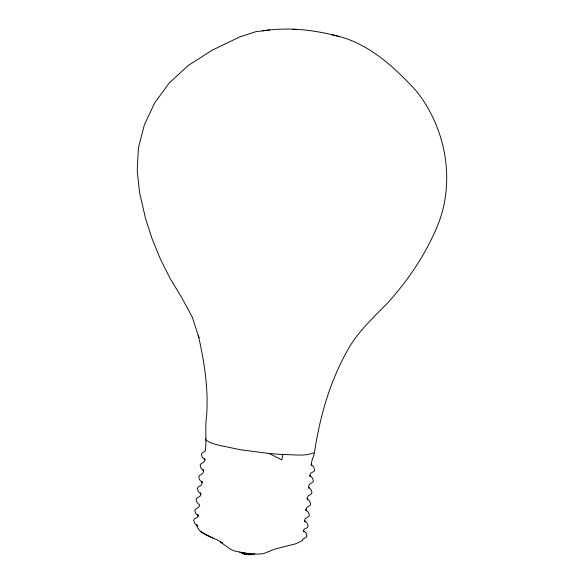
<?xml version="1.0" encoding="UTF-8"?>
<svg xmlns="http://www.w3.org/2000/svg" width="584" height="584" viewBox="0 0 584 584"><rect width="100%" height="100%" fill="white"/><g stroke="black" fill="none" stroke-linecap="round" stroke-linejoin="round"><path stroke-width="0.88" d="M199.713 505.196L197.005 502.459L196.071 499.524L196.735 498.21L200.042 496.239L200.75 494.59L200.443 492.808L201.006 494.21L198.29 491.48L197.363 488.538L198.027 487.224L201.341 485.173L202.079 483.289L201.801 481.26L202.363 482.661L199.655 479.851L198.728 476.916L199.392 475.595L202.706 473.544L203.444 471.66L203.166 469.638L203.728 471.04L201.027 468.222L200.093 465.287L200.757 463.973L204.064 462.002L204.772 460.353L204.466 458.571L205.028 459.973L202.312 457.243L201.385 454.301L202.049 452.987L205.356 451.009C206.765 439.621 204.889 427.364 206.619 415.72C208.59 388.601 204.298 361.584 198.261 335.223L198.962 337.771L192.267 317.105L181.792 297.716L170.273 278.707L160.447 259.208L152.256 239.221L145.613 218.723L139.54 192.479L137.196 170.44L138.401 147.883L144.321 124.954L154.665 102.93L169.163 83.074L188.252 65.459L212.393 50.093L239.871 36.894L255.836 31.689L269.684 29.974M332.194 34.858C366.584 41.384 393.609 66.175 416.443 91.17C447.22 129.831 456.33 185.413 435.372 230.789C423.612 257.42 406.902 281.583 387.491 303.191C371.855 318.842 355.452 334.252 345.378 354.276C328.858 384.827 319.645 418.392 314.433 452.556C304.578 456.754 293.248 454.381 282.839 454.556L281.831 459.885L269.202 453.498L241.002 449.848L217.883 445.03L210.306 442.592L206.05 440.343L205.531 438.453M314.433 452.556C313.827 456.958 310.71 461.068 311.601 465.616L311.046 464.156L313.739 467.069L314.666 470.003L314.002 471.317L310.695 473.296L309.994 474.938L310.294 476.719L309.739 475.318L312.447 478.055L313.382 480.99L312.717 482.304L309.396 484.362L308.666 486.246L308.936 488.268M199.458 505.576L198.75 507.219L195.45 509.197L194.779 510.511L195.713 513.446L198.443 516.015L197.881 514.621L198.239 515.92L197.596 517.081L194.304 518.899L193.64 520.213L194.574 523.147L197.268 525.987L196.72 524.534C198.553 535.762 214.919 536.762 222.431 543.12L220.219 541.923L230.987 549.522L234.629 550.989L246.338 553.479L257.705 554.106L263.406 553.69L275.13 548.982L295.876 543.77L302.286 540.521L302.965 539.12L306.264 537.229L306.928 535.915L305.994 532.973L303.264 530.403L303.826 531.805L303.461 530.506L304.118 529.338L307.403 527.527L308.067 526.213L307.14 523.271L304.425 520.541L304.987 521.943L304.68 520.161L305.388 518.512L308.695 516.541L309.359 515.227L308.425 512.292L305.717 509.555L306.272 510.956L305.972 509.175L306.68 507.532L309.98 505.554L310.644 504.24L309.717 501.306L307.016 498.495L307.571 499.889L307.301 497.867L308.031 495.984L311.345 493.933L312.017 492.619L311.082 489.677L308.827 487.37M254.704 553.968C251.317 555.019 247.441 554.946 244.097 553.778L248.083 554.669L249.638 554.493L243.535 553.917L242.258 553.274L247.222 554.464L251.857 554.501M252.047 554.399L252.857 554.26M262.581 30.857C288.204 26.901 314.623 29.813 339.53 36.661M292.796 29.317L296.621 29.361M251.083 553.829L240.885 552.42M269.202 453.498L282.839 454.556M245.667 553.997L247.222 554.464L242.491 553.501L239.732 552.048M244.973 553.829L247.222 554.464M244.112 553.537L241.776 552.836L242.718 553.201M200.443 531.374L212.824 538.105"/></g></svg>
